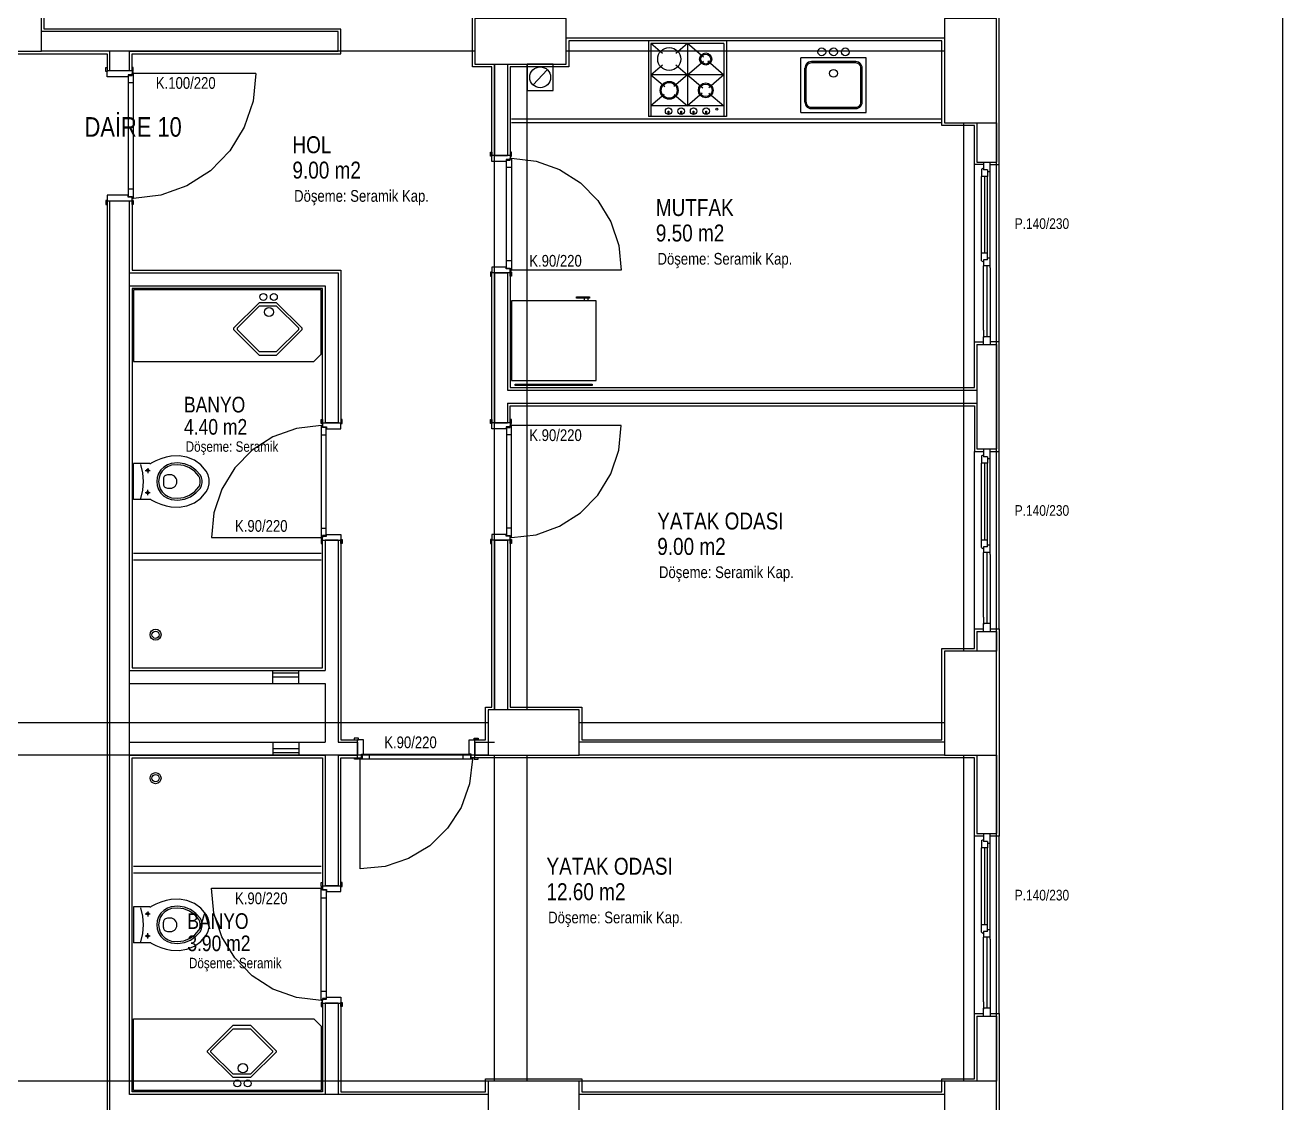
# Model space of a CAD drawing. Header units: centimetres. Extents: x 0 to 12847, y -30 to 2970.
# Drawn here: x 2986.5 to 3227.7, y 1530.8 to 1737.5 of the extents above; entities that cross this region are included whole.
import ezdxf

# ---------------------------------------------------------------- set-up
doc = ezdxf.new("R2010")
doc.units = ezdxf.units.CM
doc.layers.add('SCOTT-CERCEVE', color=7, linetype='CONTINUOUS')
doc.layers.add('SCOTT-MIMARI', color=8, linetype='CONTINUOUS')
doc.styles.get("Standard").update_dxf_attribs({"font": 'arial.ttf', "width": 0.8})

msp = doc.modelspace()

# ---------------------------------------------------------------- linework, layer by layer
at = {"layer": 'SCOTT-CERCEVE'}
msp.add_line((3227.7, 0), (3227.7, 2970), dxfattribs=at)
at = {"layer": 'SCOTT-MIMARI'}
for p, q in [((3121.04, 1734.47), (3106.04, 1734.47)), ((3108.78, 1732.05), (3106.54, 1733.97)), ((3120.54, 1733.97), (3106.54, 1733.97)), ((3106.54, 1733.97), (3106.54, 1721.97)), ((3113.54, 1733.97), (3111.3, 1732.05)), ((3116.59, 1731.35), (3113.54, 1733.97)), ((3113.54, 1733.97), (3113.54, 1721.97)), ((3120.54, 1733.97), (3120.54, 1719.97)), ((3121.04, 1734.47), (3121.04, 1719.97)), ((3002.01, 1729.35), (3002.3, 1729.35)), ((3002.01, 1728.58), (3002.01, 1729.35)), ((3002.3, 1729.35), (3002.3, 1728.58)), ((3007.05, 1729.34), (3007.05, 1728.58)), ((3007.29, 1729.34), (3007.05, 1729.34)), ((3007.29, 1728.58), (3007.29, 1729.34)), ((3106.54, 1727.97), (3108.78, 1729.89)), ((3111.3, 1729.89), (3113.54, 1727.97)), ((3113.54, 1727.97), (3116.6, 1730.59)), ((3117.44, 1730.63), (3120.54, 1727.97)), ((3135.3, 1720.72), (3135.3, 1731.22)), ((3147.8, 1731.22), (3135.3, 1731.22)), ((3136.05, 1722.72), (3136.05, 1729.22)), ((3136.3, 1722.72), (3136.3, 1729.22)), ((3145.8, 1730.47), (3137.3, 1730.47)), ((3145.8, 1730.22), (3137.3, 1730.22)), ((3146.8, 1722.72), (3146.8, 1729.22)), ((3147.05, 1722.72), (3147.05, 1729.22)), ((3147.8, 1720.72), (3147.8, 1731.22)), ((3002.3, 1728.58), (3002.01, 1728.58)), ((3002.3, 1727.59), (3002.3, 1728.72)), ((3007.05, 1728.72), (3002.3, 1728.72)), ((3006.3, 1727.59), (3002.3, 1727.59)), ((3006.3, 1727.97), (3006.3, 1727.59)), ((3007.05, 1727.97), (3006.3, 1727.97)), ((3006.33, 1727.84), (3006.33, 1704.6)), ((3006.33, 1727.84), (3007.06, 1727.84)), ((3007.05, 1728.72), (3007.05, 1727.97)), ((3007.05, 1728.58), (3007.29, 1728.58)), ((3007.05, 1728.22), (3007.3, 1728.22)), ((3007.06, 1727.84), (3007.06, 1728.22)), ((3007.3, 1704.22), (3007.3, 1728.22)), ((3030.8, 1728.22), (3007.3, 1728.22)), ((3106.54, 1727.97), (3109.2, 1725.69)), ((3120.54, 1727.97), (3106.54, 1727.97)), ((3113.54, 1727.97), (3110.93, 1725.73)), ((3113.54, 1727.97), (3116.47, 1725.46)), ((3120.54, 1727.97), (3117.62, 1725.46)), ((3007.3, 1726.43), (3006.33, 1726.43)), ((3116.38, 1724.4), (3113.54, 1721.97)), ((3117.66, 1724.44), (3120.54, 1721.97)), ((3109.1, 1724.16), (3106.54, 1721.97)), ((3106.54, 1721.97), (3106.54, 1719.97)), ((3120.54, 1721.97), (3106.54, 1721.97)), ((3110.97, 1724.17), (3113.54, 1721.97)), ((3121.04, 1719.97), (3106.04, 1719.97)), ((3109.86, 1720.96), (3110, 1720.96)), ((3109.86, 1720.35), (3109.86, 1720.96)), ((3110, 1720.96), (3110, 1720.35)), ((3112.26, 1720.96), (3112.39, 1720.96)), ((3112.26, 1720.35), (3112.26, 1720.96)), ((3112.39, 1720.96), (3112.39, 1720.35)), ((3114.66, 1720.96), (3114.79, 1720.96)), ((3114.66, 1720.35), (3114.66, 1720.96)), ((3114.79, 1720.96), (3114.79, 1720.35)), ((3117.05, 1720.96), (3117.19, 1720.96)), ((3117.05, 1720.35), (3117.05, 1720.96)), ((3117.19, 1720.96), (3117.19, 1720.35)), ((3135.3, 1720.72), (3147.8, 1720.72)), ((3137.3, 1721.72), (3145.8, 1721.72)), ((3137.3, 1721.47), (3145.8, 1721.47)), ((3162.3, 1718.72), (3079.8, 1718.72)), ((3075.76, 1713.1), (3076.05, 1713.1)), ((3075.76, 1712.33), (3075.76, 1713.1)), ((3076.05, 1712.33), (3075.76, 1712.33)), ((3076.05, 1713.1), (3076.05, 1712.33)), ((3076.05, 1711.34), (3076.05, 1712.47)), ((3079.55, 1712.47), (3076.05, 1712.47)), ((3079.55, 1713.09), (3079.55, 1712.33)), ((3079.79, 1713.09), (3079.55, 1713.09)), ((3079.55, 1712.47), (3079.55, 1711.72)), ((3079.55, 1712.33), (3079.79, 1712.33)), ((3079.79, 1712.33), (3079.79, 1713.09)), ((3078.8, 1711.34), (3076.05, 1711.34)), ((3079.55, 1711.72), (3078.8, 1711.72)), ((3078.8, 1711.72), (3078.8, 1711.34)), ((3078.83, 1690.85), (3078.83, 1711.59)), ((3078.83, 1711.59), (3079.56, 1711.59)), ((3079.8, 1710.18), (3078.83, 1710.18)), ((3079.55, 1711.97), (3079.8, 1711.97)), ((3079.56, 1711.59), (3079.56, 1711.97)), ((3079.8, 1711.97), (3079.8, 1690.47)), ((3169.92, 1709.88), (3169.92, 1708.47)), ((3170.3, 1711.22), (3170.3, 1709.72)), ((3171.55, 1709.34), (3171.55, 1711.22)), ((3169.92, 1693.72), (3169.92, 1708.47)), ((3171.05, 1708.47), (3169.92, 1708.47)), ((3171.05, 1709.72), (3170.3, 1709.72)), ((3170.49, 1708.47), (3170.49, 1693.72)), ((3171.05, 1709.72), (3171.05, 1708.47)), ((3171.55, 1709.34), (3171.05, 1709.34)), ((3171.05, 1693.72), (3171.05, 1708.47)), ((3007.3, 1706), (3006.33, 1706)), ((3002.3, 1703.86), (3002.01, 1703.86)), ((3002.01, 1703.86), (3002.01, 1703.08)), ((3002.01, 1703.08), (3002.3, 1703.08)), ((3002.3, 1704.84), (3002.3, 1703.72)), ((3006.3, 1704.84), (3002.3, 1704.84)), ((3002.3, 1703.08), (3002.3, 1703.86)), ((3007.05, 1703.72), (3002.3, 1703.72)), ((3006.3, 1704.47), (3006.3, 1704.84)), ((3007.05, 1704.47), (3006.3, 1704.47)), ((3006.33, 1704.6), (3007.06, 1704.6)), ((3007.05, 1703.72), (3007.05, 1704.47)), ((3007.05, 1704.22), (3007.3, 1704.22)), ((3007.05, 1703.09), (3007.05, 1703.86)), ((3007.05, 1703.86), (3007.29, 1703.86)), ((3007.29, 1703.09), (3007.05, 1703.09)), ((3007.06, 1704.6), (3007.06, 1704.22)), ((3007.29, 1703.86), (3007.29, 1703.09)), ((3169.92, 1692.31), (3169.92, 1693.72)), ((3171.05, 1693.72), (3169.92, 1693.72)), ((3171.05, 1692.47), (3171.05, 1693.72)), ((3076.05, 1691.09), (3076.05, 1689.97)), ((3078.8, 1691.09), (3076.05, 1691.09)), ((3078.8, 1690.72), (3078.8, 1691.09)), ((3079.55, 1690.72), (3078.8, 1690.72)), ((3079.8, 1692.25), (3078.83, 1692.25)), ((3078.83, 1690.85), (3079.56, 1690.85)), ((3079.55, 1689.97), (3079.55, 1690.72)), ((3079.56, 1690.85), (3079.56, 1690.47)), ((3170.3, 1692.47), (3170.3, 1691.34)), ((3171.05, 1692.47), (3170.3, 1692.47)), ((3170.3, 1678.97), (3170.3, 1691.34)), ((3171.55, 1691.34), (3170.3, 1691.34)), ((3170.92, 1691.34), (3170.92, 1677.72)), ((3171.05, 1692.84), (3171.55, 1692.84)), ((3171.55, 1690.97), (3171.55, 1692.84)), ((3171.55, 1690.97), (3171.55, 1676.22)), ((3076.05, 1690.11), (3075.76, 1690.11)), ((3075.76, 1690.11), (3075.76, 1689.33)), ((3075.76, 1689.33), (3076.05, 1689.33)), ((3076.05, 1689.33), (3076.05, 1690.11)), ((3079.55, 1689.97), (3076.05, 1689.97)), ((3079.55, 1690.47), (3079.8, 1690.47)), ((3079.55, 1689.34), (3079.55, 1690.11)), ((3079.55, 1690.11), (3079.79, 1690.11)), ((3079.79, 1689.34), (3079.55, 1689.34)), ((3079.79, 1690.11), (3079.79, 1689.34)), ((3100.8, 1690.47), (3079.8, 1690.47)), ((3079.77, 1684.61), (3079.77, 1669.36)), ((3092.27, 1685.36), (3094.77, 1685.36)), ((3092.27, 1685.11), (3092.27, 1685.36)), ((3094.77, 1685.11), (3092.27, 1685.11)), ((3093.77, 1684.61), (3093.77, 1685.11)), ((3094.52, 1684.61), (3094.52, 1685.11)), ((3094.77, 1685.36), (3094.77, 1685.11)), ((3096.02, 1669.36), (3096.02, 1684.61)), ((3170.3, 1678.97), (3170.3, 1677.56)), ((3171.55, 1677.72), (3170.3, 1677.72)), ((3170.3, 1676.22), (3170.3, 1677.72)), ((3079.77, 1669.36), (3096.02, 1669.36)), ((3080.52, 1668.61), (3095.27, 1668.61)), ((3080.52, 1668.36), (3080.52, 1668.61)), ((3095.27, 1668.36), (3080.52, 1668.36)), ((3095.27, 1668.61), (3095.27, 1668.36)), ((3043.3, 1661.08), (3043.3, 1661.84)), ((3043.3, 1661.84), (3043.55, 1661.84)), ((3043.55, 1661.84), (3043.55, 1661.08)), ((3047.34, 1661.85), (3047.05, 1661.85)), ((3047.05, 1661.85), (3047.05, 1661.08)), ((3047.34, 1661.08), (3047.34, 1661.85)), ((3075.76, 1661.85), (3076.05, 1661.85)), ((3075.76, 1661.08), (3075.76, 1661.85)), ((3076.05, 1661.85), (3076.05, 1661.08)), ((3079.55, 1661.84), (3079.55, 1661.08)), ((3079.79, 1661.84), (3079.55, 1661.84)), ((3079.79, 1661.08), (3079.79, 1661.84)), ((3043.55, 1661.08), (3043.3, 1661.08)), ((3043.3, 1660.72), (3043.3, 1639.22)), ((3043.55, 1660.72), (3043.3, 1660.72)), ((3043.53, 1660.34), (3043.53, 1660.72)), ((3044.26, 1660.34), (3043.53, 1660.34)), ((3043.55, 1661.22), (3043.55, 1660.47)), ((3043.55, 1661.22), (3047.05, 1661.22)), ((3043.55, 1660.47), (3044.3, 1660.47)), ((3044.26, 1639.6), (3044.26, 1660.34)), ((3044.3, 1660.47), (3044.3, 1660.09)), ((3044.3, 1660.09), (3047.05, 1660.09)), ((3047.05, 1660.09), (3047.05, 1661.22)), ((3047.05, 1661.08), (3047.34, 1661.08)), ((3076.05, 1661.08), (3075.76, 1661.08)), ((3076.05, 1660.09), (3076.05, 1661.22)), ((3079.55, 1661.22), (3076.05, 1661.22)), ((3078.8, 1660.09), (3076.05, 1660.09)), ((3078.8, 1660.47), (3078.8, 1660.09)), ((3079.55, 1660.47), (3078.8, 1660.47)), ((3078.83, 1660.34), (3078.83, 1639.6)), ((3078.83, 1660.34), (3079.56, 1660.34)), ((3079.55, 1661.22), (3079.55, 1660.47)), ((3079.55, 1661.08), (3079.79, 1661.08)), ((3079.55, 1660.72), (3079.8, 1660.72)), ((3079.56, 1660.34), (3079.56, 1660.72)), ((3079.8, 1639.22), (3079.8, 1660.72)), ((3100.8, 1660.72), (3079.8, 1660.72)), ((3043.3, 1658.93), (3044.26, 1658.93)), ((3079.8, 1658.93), (3078.83, 1658.93)), ((3169.92, 1654.88), (3169.92, 1653.47)), ((3170.3, 1656.22), (3170.3, 1654.72)), ((3171.05, 1654.72), (3170.3, 1654.72)), ((3171.05, 1654.72), (3171.05, 1653.47)), ((3171.55, 1654.34), (3171.05, 1654.34)), ((3171.55, 1654.34), (3171.55, 1656.22)), ((3007.3, 1646.53), (3007.3, 1653.4)), ((3010.44, 1653.4), (3007.3, 1653.4)), ((3009.58, 1652.1), (3010.51, 1652.1)), ((3010.05, 1652.56), (3010.05, 1651.58)), ((3169.92, 1638.72), (3169.92, 1653.47)), ((3171.05, 1653.47), (3169.92, 1653.47)), ((3170.49, 1653.47), (3170.49, 1638.72)), ((3171.05, 1638.72), (3171.05, 1653.47)), ((3013.07, 1650.51), (3013.07, 1649.43)), ((3009.58, 1647.84), (3010.51, 1647.84)), ((3010.05, 1647.37), (3010.05, 1648.35)), ((3010.44, 1646.53), (3007.3, 1646.53)), ((3043.3, 1641), (3044.26, 1641)), ((3044.3, 1639.47), (3044.3, 1639.84)), ((3044.3, 1639.84), (3047.05, 1639.84)), ((3047.05, 1639.84), (3047.05, 1638.72)), ((3076.05, 1639.84), (3076.05, 1638.72)), ((3078.8, 1639.84), (3076.05, 1639.84)), ((3078.8, 1639.47), (3078.8, 1639.84)), ((3079.8, 1641), (3078.83, 1641)), ((3022.3, 1639.22), (3043.3, 1639.22)), ((3043.55, 1639.22), (3043.3, 1639.22)), ((3043.3, 1638.86), (3043.3, 1638.09)), ((3043.55, 1638.86), (3043.3, 1638.86)), ((3043.3, 1638.09), (3043.55, 1638.09)), ((3043.53, 1639.6), (3043.53, 1639.22)), ((3044.26, 1639.6), (3043.53, 1639.6)), ((3043.55, 1639.47), (3044.3, 1639.47)), ((3043.55, 1638.72), (3043.55, 1639.47)), ((3043.55, 1638.09), (3043.55, 1638.86)), ((3043.55, 1638.72), (3047.05, 1638.72)), ((3047.05, 1638.86), (3047.34, 1638.86)), ((3047.05, 1638.08), (3047.05, 1638.86)), ((3047.34, 1638.08), (3047.05, 1638.08)), ((3047.34, 1638.86), (3047.34, 1638.08)), ((3076.05, 1638.86), (3075.76, 1638.86)), ((3075.76, 1638.86), (3075.76, 1638.08)), ((3075.76, 1638.08), (3076.05, 1638.08)), ((3076.05, 1638.08), (3076.05, 1638.86)), ((3079.55, 1638.72), (3076.05, 1638.72)), ((3079.55, 1639.47), (3078.8, 1639.47)), ((3078.83, 1639.6), (3079.56, 1639.6)), ((3079.55, 1638.72), (3079.55, 1639.47)), ((3079.55, 1639.22), (3079.8, 1639.22)), ((3079.55, 1638.09), (3079.55, 1638.86)), ((3079.55, 1638.86), (3079.79, 1638.86)), ((3079.79, 1638.09), (3079.55, 1638.09)), ((3079.56, 1639.6), (3079.56, 1639.22)), ((3079.79, 1638.86), (3079.79, 1638.09)), ((3169.92, 1637.31), (3169.92, 1638.72)), ((3171.05, 1638.72), (3169.92, 1638.72)), ((3170.3, 1637.47), (3170.3, 1636.34)), ((3171.05, 1637.47), (3170.3, 1637.47)), ((3171.05, 1637.47), (3171.05, 1638.72)), ((3171.05, 1637.84), (3171.55, 1637.84)), ((3171.55, 1635.97), (3171.55, 1637.84)), ((3170.3, 1623.97), (3170.3, 1636.34)), ((3171.55, 1636.34), (3170.3, 1636.34)), ((3170.92, 1636.34), (3170.92, 1622.72)), ((3171.55, 1635.97), (3171.55, 1621.22)), ((3170.3, 1623.97), (3170.3, 1622.56)), ((3171.55, 1622.72), (3170.3, 1622.72)), ((3170.3, 1621.22), (3170.3, 1622.72)), ((3049.66, 1600.75), (3049.66, 1600.47)), ((3050.44, 1600.75), (3049.66, 1600.75)), ((3049.66, 1600.47), (3050.44, 1600.47)), ((3051.42, 1600.47), (3050.3, 1600.47)), ((3050.3, 1596.97), (3050.3, 1600.47)), ((3050.44, 1600.47), (3050.44, 1600.75)), ((3051.42, 1597.72), (3051.42, 1600.47)), ((3071.67, 1600.47), (3072.8, 1600.47)), ((3071.67, 1597.72), (3071.67, 1600.47)), ((3072.66, 1600.47), (3072.66, 1600.75)), ((3072.66, 1600.75), (3073.44, 1600.75)), ((3073.44, 1600.47), (3072.66, 1600.47)), ((3072.8, 1596.97), (3072.8, 1600.47)), ((3073.44, 1600.75), (3073.44, 1600.47)), ((3049.67, 1596.97), (3050.44, 1596.97)), ((3049.67, 1596.72), (3049.67, 1596.97)), ((3050.44, 1596.72), (3049.67, 1596.72)), ((3050.3, 1596.97), (3051.05, 1596.97)), ((3050.44, 1596.97), (3050.44, 1596.72)), ((3050.8, 1596.97), (3050.8, 1596.72)), ((3051.18, 1596.95), (3050.8, 1596.95)), ((3072.3, 1596.72), (3050.8, 1596.72)), ((3050.8, 1575.72), (3050.8, 1596.72)), ((3051.05, 1597.72), (3051.42, 1597.72)), ((3051.05, 1596.97), (3051.05, 1597.72)), ((3051.18, 1597.68), (3071.92, 1597.68)), ((3051.18, 1597.68), (3051.18, 1596.95)), ((3052.58, 1596.72), (3052.58, 1597.68)), ((3070.51, 1596.72), (3070.51, 1597.68)), ((3072.05, 1597.72), (3071.67, 1597.72)), ((3071.92, 1597.68), (3071.92, 1596.95)), ((3071.92, 1596.95), (3072.3, 1596.95)), ((3072.05, 1596.97), (3072.05, 1597.72)), ((3072.8, 1596.97), (3072.05, 1596.97)), ((3072.3, 1596.97), (3072.3, 1596.72)), ((3073.42, 1596.97), (3072.66, 1596.97)), ((3072.66, 1596.97), (3072.66, 1596.72)), ((3072.66, 1596.72), (3073.42, 1596.72)), ((3073.42, 1596.72), (3073.42, 1596.97)), ((3170.3, 1582.47), (3170.3, 1580.97)), ((3171.55, 1580.59), (3171.55, 1582.47)), ((3169.92, 1581.13), (3169.92, 1579.72)), ((3169.92, 1564.97), (3169.92, 1579.72)), ((3171.05, 1579.72), (3169.92, 1579.72)), ((3171.05, 1580.97), (3170.3, 1580.97)), ((3170.49, 1579.72), (3170.49, 1564.97)), ((3171.05, 1580.97), (3171.05, 1579.72)), ((3171.55, 1580.59), (3171.05, 1580.59)), ((3171.05, 1564.97), (3171.05, 1579.72)), ((3043.3, 1572.33), (3043.3, 1573.09)), ((3043.3, 1573.09), (3043.55, 1573.09)), ((3043.55, 1572.33), (3043.3, 1572.33)), ((3043.55, 1573.09), (3043.55, 1572.33)), ((3043.55, 1572.47), (3047.05, 1572.47)), ((3043.55, 1572.47), (3043.55, 1571.72)), ((3047.34, 1573.1), (3047.05, 1573.1)), ((3047.05, 1573.1), (3047.05, 1572.33)), ((3047.05, 1571.34), (3047.05, 1572.47)), ((3047.05, 1572.33), (3047.34, 1572.33)), ((3047.34, 1572.33), (3047.34, 1573.1)), ((3022.3, 1571.97), (3043.3, 1571.97)), ((3043.3, 1550.47), (3043.3, 1571.97)), ((3043.55, 1571.97), (3043.3, 1571.97)), ((3043.3, 1570.18), (3044.26, 1570.18)), ((3043.53, 1571.59), (3043.53, 1571.97)), ((3044.26, 1571.59), (3043.53, 1571.59)), ((3043.55, 1571.72), (3044.3, 1571.72)), ((3044.26, 1571.59), (3044.26, 1550.85)), ((3044.3, 1571.72), (3044.3, 1571.34)), ((3044.3, 1571.34), (3047.05, 1571.34)), ((3007.3, 1568.4), (3007.3, 1561.53)), ((3010.44, 1568.4), (3007.3, 1568.4)), ((3010.05, 1567.56), (3010.05, 1566.58)), ((3009.58, 1567.1), (3010.51, 1567.1)), ((3013.07, 1564.43), (3013.07, 1565.51)), ((3009.58, 1562.84), (3010.51, 1562.84)), ((3010.05, 1562.37), (3010.05, 1563.35)), ((3169.92, 1563.56), (3169.92, 1564.97)), ((3171.05, 1564.97), (3169.92, 1564.97)), ((3170.3, 1563.72), (3170.3, 1562.59)), ((3171.05, 1563.72), (3170.3, 1563.72)), ((3171.05, 1563.72), (3171.05, 1564.97)), ((3171.05, 1564.09), (3171.55, 1564.09)), ((3171.55, 1562.22), (3171.55, 1564.09)), ((3010.44, 1561.53), (3007.3, 1561.53)), ((3170.3, 1550.22), (3170.3, 1562.59)), ((3171.55, 1562.59), (3170.3, 1562.59)), ((3170.92, 1562.59), (3170.92, 1548.97)), ((3171.55, 1562.22), (3171.55, 1547.47)), ((3043.3, 1552.25), (3044.26, 1552.25)), ((3044.26, 1550.85), (3043.53, 1550.85)), ((3043.53, 1550.85), (3043.53, 1550.47)), ((3043.55, 1549.97), (3043.55, 1550.72)), ((3043.55, 1550.72), (3044.3, 1550.72)), ((3044.3, 1551.09), (3047.05, 1551.09)), ((3044.3, 1550.72), (3044.3, 1551.09)), ((3047.05, 1551.09), (3047.05, 1549.97)), ((3043.55, 1550.47), (3043.3, 1550.47)), ((3043.3, 1550.11), (3043.3, 1549.34)), ((3043.55, 1550.11), (3043.3, 1550.11)), ((3043.3, 1549.34), (3043.55, 1549.34)), ((3043.55, 1549.34), (3043.55, 1550.11)), ((3043.55, 1549.97), (3047.05, 1549.97)), ((3047.05, 1550.11), (3047.34, 1550.11)), ((3047.05, 1549.33), (3047.05, 1550.11)), ((3047.34, 1549.33), (3047.05, 1549.33)), ((3047.34, 1550.11), (3047.34, 1549.33)), ((3170.3, 1550.22), (3170.3, 1548.81)), ((3171.55, 1548.97), (3170.3, 1548.97)), ((3170.3, 1547.47), (3170.3, 1548.97))]:
    msp.add_line(p, q, dxfattribs=at)
for points in [[(3007.05, 1728.72), (3007.05, 1731.97), (3047.05, 1731.97), (3047.05, 1736.72), (2990.17, 1736.72), (2990.17, 1740.47), (2988.92, 1740.47), (2988.92, 1874.47), (3024.55, 1874.47), (3024.55, 1876.22)], [(3076.05, 1712.47), (3076.05, 1729.47), (3072.3, 1729.47), (3072.3, 1739.22), (3076.05, 1739.22), (3076.05, 1764.22)], [(3171.55, 1710.72), (3173.3, 1710.72), (3173.3, 1739.22), (3080.8, 1739.22), (3080.8, 1764.22)], [(2989.67, 1739.97), (2962.17, 1739.97), (2962.17, 1732.47), (2989.67, 1732.47), (2989.67, 1739.97)], [(3090.3, 1738.72), (3072.8, 1738.72), (3072.8, 1729.97), (3090.3, 1729.97), (3090.3, 1738.72)], [(3172.8, 1738.72), (3162.8, 1738.72), (3162.8, 1718.72), (3172.8, 1718.72), (3172.8, 1738.72)], [(3046.55, 1736.22), (2989.67, 1736.22)], [(3006.55, 1732.47), (3046.55, 1732.47), (3046.55, 1736.22)], [(3170.3, 1710.72), (3168.55, 1710.72), (3168.55, 1718.22), (3162.3, 1718.22), (3162.3, 1734.47), (3090.8, 1734.47), (3090.8, 1729.47), (3079.55, 1729.47), (3079.55, 1712.47)], [(3162.8, 1734.97), (3090.3, 1734.97)], [(3106.04, 1734.47), (3106.04, 1719.97)], [(2970.8, 1728.72), (2970.8, 1731.97), (3002.3, 1731.97), (3002.3, 1728.72)], [(3072.8, 1732.47), (2989.67, 1732.47)], [(3002.8, 1728.72), (3002.8, 1732.47), (2989.67, 1732.47)], [(3006.55, 1728.72), (3006.55, 1732.47)], [(3162.8, 1732.47), (3090.3, 1732.47)], [(3076.55, 1606.22), (3076.55, 1729.97)], [(3076.55, 1729.97), (3076.55, 1712.47)], [(3079.05, 1729.97), (3079.05, 1712.47)], [(3082.8, 1606.22), (3082.8, 1729.97)], [(3082.8, 1729.97), (3082.8, 1724.97), (3087.8, 1724.97), (3087.8, 1729.97), (3082.8, 1729.97)], [(3137.3, 1730.47), (3137.02, 1730.44), (3136.76, 1730.34), (3136.52, 1730.19), (3136.32, 1730), (3136.17, 1729.76), (3136.08, 1729.49), (3136.05, 1729.22)], [(3137.3, 1730.22), (3137.08, 1730.19), (3136.86, 1730.12), (3136.67, 1730), (3136.52, 1729.84), (3136.4, 1729.65), (3136.32, 1729.44), (3136.3, 1729.22)], [(3147.05, 1729.22), (3147.02, 1729.49), (3146.92, 1729.76), (3146.78, 1730), (3146.58, 1730.19), (3146.34, 1730.34), (3146.08, 1730.44), (3145.8, 1730.47)], [(3146.8, 1729.22), (3146.77, 1729.44), (3146.7, 1729.65), (3146.58, 1729.84), (3146.42, 1730), (3146.23, 1730.12), (3146.02, 1730.19), (3145.8, 1730.22)], [(3006.55, 1728.72), (3002.8, 1728.72)], [(3007.19, 1728.45), (3007.19, 1728.3), (3007.19, 1728.45)], [(3030.8, 1728.22), (3030.26, 1722.92), (3028.56, 1717.88), (3025.78, 1713.35), (3022.06, 1709.55), (3017.58, 1706.67), (3012.58, 1704.86), (3007.3, 1704.22)], [(3083.94, 1726), (3086.66, 1728.93)], [(3136.05, 1722.72), (3136.08, 1722.44), (3136.17, 1722.17), (3136.32, 1721.94), (3136.52, 1721.74), (3136.76, 1721.59), (3137.02, 1721.5), (3137.3, 1721.47)], [(3136.3, 1722.72), (3136.32, 1722.49), (3136.4, 1722.28), (3136.52, 1722.09), (3136.67, 1721.93), (3136.86, 1721.82), (3137.08, 1721.74), (3137.3, 1721.72)], [(3145.8, 1721.72), (3146.02, 1721.74), (3146.23, 1721.82), (3146.42, 1721.93), (3146.58, 1722.09), (3146.7, 1722.28), (3146.77, 1722.49), (3146.8, 1722.72)], [(3145.8, 1721.47), (3146.08, 1721.5), (3146.34, 1721.59), (3146.58, 1721.74), (3146.78, 1721.94), (3146.92, 1722.17), (3147.02, 1722.44), (3147.05, 1722.72)], [(3162.3, 1719.47), (3079.8, 1719.47)], [(3166.55, 1617.47), (3166.55, 1718.72)], [(3169.05, 1718.72), (3169.05, 1711.22)], [(3172.8, 1617.47), (3172.8, 1718.72)], [(3172.8, 1718.72), (3172.8, 1711.22)], [(3076.55, 1712.47), (3079.05, 1712.47)], [(3079.8, 1711.97), (3084.53, 1711.41), (3089.02, 1709.8), (3093.04, 1707.23), (3096.37, 1703.82), (3098.85, 1699.74), (3100.35, 1695.22), (3100.8, 1690.47)], [(3168.55, 1676.72), (3168.55, 1710.72)], [(3169.05, 1711.22), (3172.8, 1711.22)], [(3169.92, 1709.88), (3170.3, 1710.09)], [(3173.3, 1676.72), (3173.3, 1710.72)], [(3171.55, 1692.84), (3171.55, 1709.34)], [(3002.3, 1703.72), (3002.3, 1357.47)], [(3002.8, 1357.47), (3002.8, 1703.72)], [(3006.55, 1703.72), (3002.8, 1703.72)], [(3006.55, 1532.47), (3006.55, 1703.72)], [(3007.05, 1703.72), (3007.05, 1690.47), (3047.05, 1690.47), (3047.05, 1661.22)], [(3169.92, 1692.31), (3170.3, 1692.09)], [(3006.55, 1689.97), (3046.55, 1689.97)], [(3046.55, 1689.97), (3046.55, 1661.22)], [(3076.05, 1661.22), (3076.05, 1689.97)], [(3076.55, 1689.97), (3076.55, 1661.22)], [(3076.55, 1689.97), (3079.05, 1689.97)], [(3079.05, 1689.97), (3079.05, 1667.47)], [(3079.55, 1689.97), (3079.55, 1667.97), (3168.55, 1667.97), (3168.55, 1676.72), (3170.3, 1676.72)], [(3079.69, 1690.23), (3079.69, 1690.39), (3079.69, 1690.23)], [(3006.55, 1687.47), (3044.05, 1687.47)], [(3043.55, 1661.22), (3043.55, 1686.97), (3007.05, 1686.97), (3007.05, 1614.22), (3043.55, 1614.22), (3043.55, 1638.72)], [(3007.3, 1672.97), (3041.9, 1672.97), (3043.3, 1674.36), (3043.3, 1686.72), (3007.3, 1686.72), (3007.3, 1672.97), (3007.3, 1672.97)], [(3044.05, 1687.47), (3044.05, 1661.22)], [(3039.66, 1679.13), (3039.66, 1679.35), (3034.76, 1684.25), (3031.42, 1684.25), (3026.52, 1679.35), (3026.52, 1679.13), (3031.42, 1674.22), (3034.76, 1674.22), (3039.66, 1679.13)], [(3039, 1679.13), (3039, 1679.35), (3034.76, 1683.58), (3031.42, 1683.58), (3027.18, 1679.35), (3027.18, 1679.13), (3031.42, 1674.89), (3034.76, 1674.89), (3039, 1679.13)], [(3096.02, 1684.61), (3079.77, 1684.61)], [(3169.05, 1676.22), (3169.05, 1656.22)], [(3169.05, 1676.22), (3172.8, 1676.22)], [(3171.55, 1655.72), (3173.3, 1655.72), (3173.3, 1676.72), (3171.55, 1676.72)], [(3172.8, 1676.22), (3172.8, 1656.22)], [(3079.05, 1667.47), (3169.05, 1667.47)], [(3079.05, 1664.97), (3079.05, 1661.22)], [(3079.05, 1664.97), (3169.05, 1664.97)], [(3079.55, 1661.22), (3079.55, 1664.47), (3168.55, 1664.47), (3168.55, 1655.72), (3170.3, 1655.72)], [(3043.3, 1660.72), (3038.56, 1660.16), (3034.07, 1658.55), (3030.06, 1655.98), (3026.73, 1652.57), (3024.25, 1648.49), (3022.75, 1643.97), (3022.3, 1639.22)], [(3046.55, 1661.22), (3044.05, 1661.22)], [(3076.55, 1661.22), (3079.05, 1661.22)], [(3079.69, 1660.95), (3079.69, 1660.8), (3079.69, 1660.95)], [(3079.8, 1639.22), (3084.53, 1639.77), (3089.02, 1641.38), (3093.04, 1643.96), (3096.37, 1647.37), (3098.85, 1651.44), (3100.35, 1655.97), (3100.8, 1660.72)], [(3014.56, 1654.83), (3013.56, 1654.63), (3012.58, 1654.33), (3011.63, 1653.95), (3010.72, 1653.48)], [(3021.28, 1651.98), (3020.26, 1653.14), (3019, 1654.04), (3017.58, 1654.64), (3016.05, 1654.9), (3014.51, 1654.82)], [(3168.55, 1621.72), (3168.55, 1655.72)], [(3169.05, 1656.22), (3172.8, 1656.22)], [(3169.92, 1654.88), (3170.3, 1655.09)], [(3171.55, 1637.84), (3171.55, 1654.34)], [(3173.3, 1621.72), (3173.3, 1655.72)], [(3008.76, 1646.72), (3009.13, 1648.33), (3009.25, 1649.97), (3009.13, 1651.61), (3008.76, 1653.21)], [(3010.44, 1653.4), (3010.52, 1653.41), (3010.59, 1653.42), (3010.66, 1653.44), (3010.72, 1653.48)], [(3014.56, 1653.43), (3013.81, 1653.17), (3013.13, 1652.75), (3012.57, 1652.18), (3012.14, 1651.51), (3011.87, 1650.76), (3011.78, 1649.96)], [(3014.64, 1653.09), (3013.96, 1652.85), (3013.35, 1652.47), (3012.85, 1651.96), (3012.46, 1651.35), (3012.22, 1650.68), (3012.14, 1649.96)], [(3020.14, 1651.21), (3019.29, 1652.16), (3018.25, 1652.88), (3017.07, 1653.35), (3015.82, 1653.54), (3014.55, 1653.43)], [(3019.85, 1651.01), (3019.06, 1651.89), (3018.08, 1652.57), (3016.98, 1653.01), (3015.81, 1653.18), (3014.62, 1653.08)], [(3021.28, 1647.96), (3021.66, 1648.72), (3021.85, 1649.54), (3021.85, 1650.39), (3021.66, 1651.22), (3021.28, 1651.98)], [(3011.78, 1649.97), (3011.87, 1649.18), (3012.14, 1648.42), (3012.57, 1647.75), (3013.13, 1647.19), (3013.81, 1646.76), (3014.56, 1646.5)], [(3012.14, 1649.97), (3012.22, 1649.26), (3012.46, 1648.58), (3012.85, 1647.97), (3013.35, 1647.47), (3013.96, 1647.08), (3014.64, 1646.85)], [(3013.62, 1651.18), (3013.47, 1651.13), (3013.34, 1651.05), (3013.23, 1650.94), (3013.14, 1650.81), (3013.09, 1650.66), (3013.07, 1650.51)], [(3014.49, 1651.25), (3014.27, 1651.25), (3014.05, 1651.24), (3013.83, 1651.22), (3013.62, 1651.18)], [(3015.66, 1649.98), (3015.62, 1650.26), (3015.53, 1650.53), (3015.38, 1650.77), (3015.17, 1650.97), (3014.93, 1651.13), (3014.66, 1651.22), (3014.38, 1651.25)], [(3014.38, 1648.68), (3014.66, 1648.71), (3014.93, 1648.81), (3015.17, 1648.96), (3015.38, 1649.16), (3015.53, 1649.4), (3015.62, 1649.67), (3015.66, 1649.95)], [(3019.84, 1648.91), (3020.03, 1649.31), (3020.13, 1649.74), (3020.13, 1650.19), (3020.03, 1650.62), (3019.84, 1651.02)], [(3020.14, 1648.72), (3020.37, 1649.19), (3020.48, 1649.7), (3020.48, 1650.23), (3020.37, 1650.74), (3020.14, 1651.21)], [(3013.07, 1649.43), (3013.09, 1649.27), (3013.14, 1649.12), (3013.23, 1648.99), (3013.34, 1648.88), (3013.47, 1648.8), (3013.62, 1648.75)], [(3013.62, 1648.75), (3013.83, 1648.71), (3014.05, 1648.69), (3014.27, 1648.68), (3014.49, 1648.69)], [(3014.51, 1645.11), (3016.05, 1645.03), (3017.58, 1645.29), (3019, 1645.89), (3020.26, 1646.8), (3021.28, 1647.96)], [(3014.55, 1646.5), (3015.82, 1646.39), (3017.07, 1646.58), (3018.25, 1647.05), (3019.29, 1647.78), (3020.14, 1648.72)], [(3014.62, 1646.85), (3015.81, 1646.75), (3016.98, 1646.93), (3018.08, 1647.36), (3019.06, 1648.04), (3019.85, 1648.93)], [(3010.72, 1646.46), (3010.66, 1646.49), (3010.59, 1646.51), (3010.52, 1646.53), (3010.44, 1646.53)], [(3010.72, 1646.46), (3011.63, 1645.99), (3012.58, 1645.6), (3013.56, 1645.31), (3014.56, 1645.1)], [(3043.4, 1638.98), (3043.4, 1639.14), (3043.4, 1638.98)], [(3044.05, 1638.72), (3044.05, 1613.72)], [(3046.55, 1638.72), (3044.05, 1638.72)], [(3046.55, 1638.72), (3046.55, 1599.97)], [(3047.05, 1638.72), (3047.05, 1600.47), (3050.3, 1600.47)], [(3072.8, 1600.47), (3074.8, 1600.47), (3074.8, 1606.72), (3076.05, 1606.72), (3076.05, 1638.72)], [(3076.55, 1638.72), (3076.55, 1606.22)], [(3076.55, 1638.72), (3079.05, 1638.72)], [(3079.05, 1638.72), (3079.05, 1606.22)], [(3079.55, 1638.72), (3079.55, 1606.72), (3093.3, 1606.72), (3093.3, 1600.47), (3162.3, 1600.47), (3162.3, 1617.97), (3168.55, 1617.97), (3168.55, 1621.72), (3170.3, 1621.72)], [(3007.3, 1636.22), (3043.3, 1636.22)], [(3169.92, 1637.31), (3170.3, 1637.09)], [(3007.3, 1634.97), (3043.3, 1634.97)], [(3169.05, 1621.22), (3169.05, 1617.47)], [(3169.05, 1621.22), (3172.8, 1621.22)], [(3171.55, 1621.72), (3173.3, 1621.72), (3173.3, 1581.97), (3171.55, 1581.97)], [(3172.8, 1621.22), (3172.8, 1617.47)], [(3172.8, 1617.47), (3162.8, 1617.47), (3162.8, 1597.47), (3172.8, 1597.47), (3172.8, 1617.47)], [(3006.55, 1613.72), (3044.05, 1613.72)], [(3034.05, 1611.22), (3034.05, 1613.72)], [(3039.05, 1611.22), (3039.05, 1613.72)], [(3006.55, 1611.22), (3044.05, 1611.22)], [(3039.05, 1613.22), (3034.05, 1613.22)], [(3039.05, 1612.47), (3034.05, 1612.47)], [(3044.05, 1611.22), (3044.05, 1599.97)], [(3092.8, 1606.22), (3075.3, 1606.22), (3075.3, 1597.47), (3092.8, 1597.47), (3092.8, 1606.22)], [(3076.55, 1606.22), (3075.3, 1606.22), (3075.3, 1599.97)], [(3075.3, 1603.72), (2970.3, 1603.72)], [(3162.8, 1603.72), (3092.8, 1603.72)], [(3006.55, 1599.97), (3044.05, 1599.97)], [(3034.05, 1599.97), (3034.05, 1597.47)], [(3039.05, 1599.97), (3039.05, 1597.47)], [(3046.55, 1599.97), (3050.3, 1599.97)], [(3050.3, 1599.97), (3050.3, 1597.47)], [(3072.8, 1599.97), (3076.55, 1599.97)], [(3072.8, 1599.97), (3072.8, 1597.47)], [(3162.8, 1599.97), (3092.8, 1599.97)], [(3075.3, 1597.47), (2970.3, 1597.47)], [(3006.55, 1597.47), (3044.05, 1597.47)], [(3043.55, 1549.97), (3043.55, 1532.97), (3007.05, 1532.97), (3007.05, 1596.97), (3043.55, 1596.97), (3043.55, 1572.47)], [(3039.05, 1598.72), (3034.05, 1598.72)], [(3039.05, 1597.97), (3034.05, 1597.97)], [(3044.05, 1597.47), (3044.05, 1572.47)], [(3046.55, 1597.47), (3046.55, 1572.47)], [(3046.55, 1597.47), (3050.3, 1597.47)], [(3047.05, 1572.47), (3047.05, 1596.97), (3050.3, 1596.97)], [(3050.57, 1596.82), (3050.72, 1596.82), (3050.57, 1596.82)], [(3072.3, 1596.72), (3071.74, 1591.98), (3070.13, 1587.49), (3067.56, 1583.48), (3064.15, 1580.14), (3060.07, 1577.66), (3055.55, 1576.16), (3050.8, 1575.72)], [(3072.8, 1597.47), (3076.55, 1597.47)], [(3170.3, 1581.97), (3168.55, 1581.97), (3168.55, 1596.97), (3072.8, 1596.97)], [(3076.55, 1534.97), (3076.55, 1597.47)], [(3082.8, 1534.97), (3082.8, 1597.47)], [(3162.8, 1597.47), (3092.8, 1597.47)], [(3162.8, 1597.47), (3092.8, 1597.47)], [(3166.55, 1534.97), (3166.55, 1597.47)], [(3169.05, 1597.47), (3169.05, 1582.47)], [(3172.8, 1534.97), (3172.8, 1597.47)], [(3172.8, 1597.47), (3172.8, 1582.47)], [(3168.55, 1547.97), (3168.55, 1581.97)], [(3169.05, 1582.47), (3172.8, 1582.47)], [(3173.3, 1547.97), (3173.3, 1581.97)], [(3169.92, 1581.13), (3170.3, 1581.34)], [(3171.55, 1564.09), (3171.55, 1580.59)], [(3007.3, 1576.22), (3043.3, 1576.22)], [(3007.3, 1574.97), (3043.3, 1574.97)], [(3046.55, 1572.47), (3044.05, 1572.47)], [(3021.28, 1566.98), (3020.26, 1568.14), (3019, 1569.04), (3017.58, 1569.64), (3016.05, 1569.9), (3014.51, 1569.82)], [(3043.3, 1550.47), (3038.56, 1551.02), (3034.07, 1552.63), (3030.06, 1555.21), (3026.73, 1558.62), (3024.25, 1562.69), (3022.75, 1567.22), (3022.3, 1571.97)], [(3043.4, 1572.2), (3043.4, 1572.05), (3043.4, 1572.2)], [(3008.76, 1561.72), (3009.13, 1563.33), (3009.25, 1564.97), (3009.13, 1566.61), (3008.76, 1568.21)], [(3010.44, 1568.4), (3010.52, 1568.41), (3010.59, 1568.42), (3010.66, 1568.44), (3010.72, 1568.48)], [(3014.56, 1569.83), (3013.56, 1569.63), (3012.58, 1569.33), (3011.63, 1568.95), (3010.72, 1568.48)], [(3014.56, 1568.43), (3013.81, 1568.17), (3013.13, 1567.75), (3012.57, 1567.18), (3012.14, 1566.51), (3011.87, 1565.76), (3011.78, 1564.96)], [(3014.64, 1568.09), (3013.96, 1567.85), (3013.35, 1567.47), (3012.85, 1566.96), (3012.46, 1566.35), (3012.22, 1565.68), (3012.14, 1564.96)], [(3020.14, 1566.21), (3019.29, 1567.16), (3018.25, 1567.88), (3017.07, 1568.35), (3015.82, 1568.54), (3014.55, 1568.43)], [(3019.85, 1566.01), (3019.06, 1566.89), (3018.08, 1567.57), (3016.98, 1568.01), (3015.81, 1568.18), (3014.62, 1568.08)], [(3013.62, 1566.18), (3013.47, 1566.13), (3013.34, 1566.05), (3013.23, 1565.94), (3013.14, 1565.81), (3013.09, 1565.66), (3013.07, 1565.51)], [(3014.49, 1566.25), (3014.27, 1566.25), (3014.05, 1566.24), (3013.83, 1566.22), (3013.62, 1566.18)], [(3015.66, 1564.98), (3015.62, 1565.26), (3015.53, 1565.53), (3015.38, 1565.77), (3015.17, 1565.97), (3014.93, 1566.13), (3014.66, 1566.22), (3014.38, 1566.25)], [(3019.84, 1563.91), (3020.03, 1564.31), (3020.13, 1564.74), (3020.13, 1565.19), (3020.03, 1565.62), (3019.84, 1566.02)], [(3020.14, 1563.72), (3020.37, 1564.19), (3020.48, 1564.7), (3020.48, 1565.23), (3020.37, 1565.74), (3020.14, 1566.21)], [(3021.28, 1562.96), (3021.66, 1563.72), (3021.85, 1564.54), (3021.85, 1565.39), (3021.66, 1566.22), (3021.28, 1566.98)], [(3011.78, 1564.97), (3011.87, 1564.18), (3012.14, 1563.42), (3012.57, 1562.75), (3013.13, 1562.19), (3013.81, 1561.76), (3014.56, 1561.5)], [(3012.14, 1564.97), (3012.22, 1564.26), (3012.46, 1563.58), (3012.85, 1562.97), (3013.35, 1562.47), (3013.96, 1562.08), (3014.64, 1561.85)], [(3013.07, 1564.43), (3013.09, 1564.27), (3013.14, 1564.12), (3013.23, 1563.99), (3013.34, 1563.88), (3013.47, 1563.8), (3013.62, 1563.75)], [(3013.62, 1563.75), (3013.83, 1563.71), (3014.05, 1563.69), (3014.27, 1563.68), (3014.49, 1563.69)], [(3014.38, 1563.68), (3014.66, 1563.71), (3014.93, 1563.81), (3015.17, 1563.96), (3015.38, 1564.16), (3015.53, 1564.4), (3015.62, 1564.67), (3015.66, 1564.95)], [(3014.51, 1560.11), (3016.05, 1560.03), (3017.58, 1560.29), (3019, 1560.89), (3020.26, 1561.8), (3021.28, 1562.96)], [(3014.55, 1561.5), (3015.82, 1561.39), (3017.07, 1561.58), (3018.25, 1562.05), (3019.29, 1562.78), (3020.14, 1563.72)], [(3014.62, 1561.85), (3015.81, 1561.75), (3016.98, 1561.93), (3018.08, 1562.36), (3019.06, 1563.04), (3019.85, 1563.93)], [(3169.92, 1563.56), (3170.3, 1563.34)], [(3010.72, 1561.46), (3010.66, 1561.49), (3010.59, 1561.51), (3010.52, 1561.53), (3010.44, 1561.53)], [(3010.72, 1561.46), (3011.63, 1560.99), (3012.58, 1560.6), (3013.56, 1560.31), (3014.56, 1560.1)], [(3044.05, 1549.97), (3044.05, 1532.47)], [(3046.55, 1549.97), (3044.05, 1549.97)], [(3046.55, 1549.97), (3046.55, 1532.47)], [(3047.05, 1549.97), (3047.05, 1532.97), (3074.8, 1532.97), (3074.8, 1535.47), (3093.3, 1535.47), (3093.3, 1532.97), (3162.3, 1532.97), (3162.3, 1535.47), (3168.55, 1535.47), (3168.55, 1547.97), (3170.3, 1547.97)], [(3007.3, 1546.97), (3041.9, 1546.97), (3043.3, 1545.57), (3043.3, 1533.22), (3007.3, 1533.22), (3007.3, 1546.97), (3007.3, 1546.97)], [(3169.05, 1547.47), (3169.05, 1534.97)], [(3169.05, 1547.47), (3172.8, 1547.47)], [(3171.55, 1547.97), (3173.3, 1547.97), (3173.3, 1510.72), (3171.55, 1510.72)], [(3172.8, 1547.47), (3172.8, 1534.97)], [(3034.66, 1540.81), (3034.66, 1540.59), (3029.76, 1535.68), (3026.42, 1535.68), (3021.52, 1540.59), (3021.52, 1540.81), (3026.42, 1545.71), (3029.76, 1545.71), (3034.66, 1540.81)], [(3034, 1540.81), (3034, 1540.59), (3029.76, 1536.35), (3026.42, 1536.35), (3022.18, 1540.59), (3022.18, 1540.81), (3026.42, 1545.04), (3029.76, 1545.04), (3034, 1540.81)], [(3075.3, 1534.97), (2972.8, 1534.97)], [(3092.8, 1534.97), (3075.3, 1534.97), (3075.3, 1526.22), (3092.8, 1526.22), (3092.8, 1534.97)], [(3162.8, 1534.97), (3092.8, 1534.97)], [(3172.8, 1534.97), (3162.8, 1534.97), (3162.8, 1514.97), (3172.8, 1514.97), (3172.8, 1534.97)], [(3075.3, 1532.47), (3006.55, 1532.47)], [(3162.8, 1532.47), (3092.8, 1532.47)]]:
    msp.add_lwpolyline(points, dxfattribs=at)
for centre, radius in [((3110.04, 1730.97), 2.21), ((3117.04, 1730.97), 1.16), ((3117.04, 1730.97), 0.96), ((3139.3, 1732.34), 0.75), ((3141.55, 1732.34), 0.75), ((3143.8, 1732.34), 0.75), ((3085.3, 1727.47), 2), ((3110.04, 1724.97), 1.71), ((3141.55, 1728.22), 0.75), ((3110.04, 1724.97), 1.51), ((3117.04, 1724.97), 1.41), ((3117.04, 1724.97), 1.21), ((3109.93, 1720.97), 0.625), ((3112.33, 1720.97), 0.625), ((3114.72, 1720.97), 0.625), ((3117.12, 1720.97), 0.625), ((3119.19, 1721.36), 0.188), ((3032.23, 1685.36), 0.668), ((3034.23, 1685.36), 0.668), ((3033.3, 1682.47), 0.891), ((3010.05, 1652.1), 0.206), ((3010.05, 1647.84), 0.206), ((3011.55, 1620.59), 1.06), ((3011.55, 1620.59), 0.688), ((3011.55, 1593.09), 1.06), ((3011.55, 1593.09), 0.688), ((3010.05, 1567.1), 0.206), ((3010.05, 1562.84), 0.206), ((3028.3, 1537.47), 0.891), ((3027.23, 1534.57), 0.668), ((3029.23, 1534.57), 0.668)]:
    msp.add_circle(centre, radius, dxfattribs=at)

# ---------------------------------------------------------------- texts
at = {"layer": 'SCOTT-MIMARI', "width": 0.8}
for s, height, p in [('K.100/220', 2.25, (3011.61, 1725.26)), ('DAİRE 10', 3.75, (2997.94, 1716.08)), ('HOL', 3.25, (3037.8, 1712.92)), ('9.00 m2', 3.25, (3037.8, 1708.05)), ('Döşeme: Seramik Kap.', 2.25, (3038.12, 1703.6)), ('MUTFAK', 3.25, (3107.48, 1700.87)), ('P.140/230', 2.048, (3176.29, 1698.39)), ('9.50 m2', 3.25, (3107.48, 1695.99)), ('K.90/220', 2.25, (3083.21, 1691.16)), ('Döşeme: Seramik Kap.', 2.25, (3107.8, 1691.55)), ('BANYO', 3, (3017.01, 1663.21)), ('4.40 m2', 3, (3017.01, 1658.95)), ('K.90/220', 2.25, (3083.21, 1657.73)), ('Döşeme: Seramik', 2, (3017.33, 1655.67)), ('P.140/230', 2.048, (3176.29, 1643.39)), ('K.90/220', 2.25, (3026.79, 1640.33)), ('K.90/220', 2.25, (3026.79, 1640.33)), ('YATAK ODASI', 3.25, (3107.75, 1640.77)), ('9.00 m2', 3.25, (3107.75, 1635.9)), ('Döşeme: Seramik Kap.', 2.25, (3108.08, 1631.45)), ('K.90/220', 2.25, (3055.4, 1598.84)), ('YATAK ODASI', 3.25, (3086.51, 1574.58)), ('12.60 m2', 3.25, (3086.51, 1569.7)), ('K.90/220', 2.25, (3026.79, 1568.93)), ('P.140/230', 2.048, (3176.29, 1569.64)), ('Döşeme: Seramik Kap.', 2.25, (3086.83, 1565.26)), ('BANYO', 3, (3017.64, 1564.19)), ('3.90 m2', 3, (3017.64, 1559.93)), ('Döşeme: Seramik', 2, (3017.96, 1556.65))]:
    msp.add_text(s, height=height, dxfattribs=at).set_placement(p)

doc.saveas('drawing.dxf')
